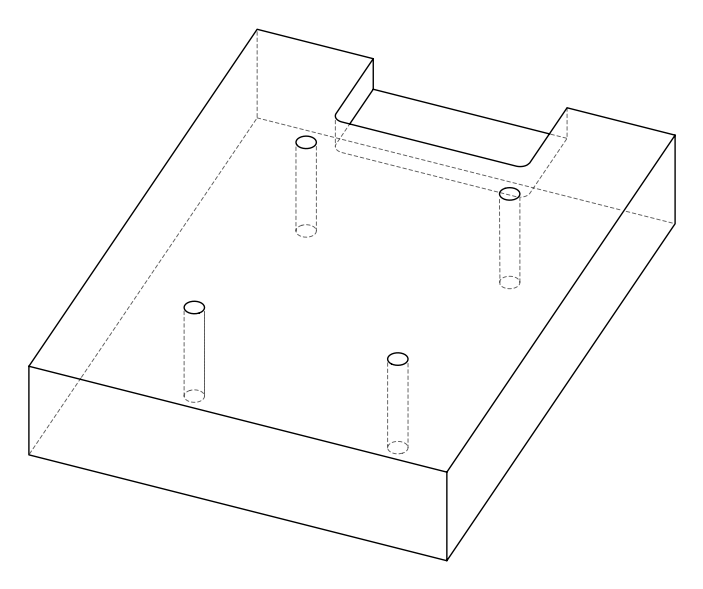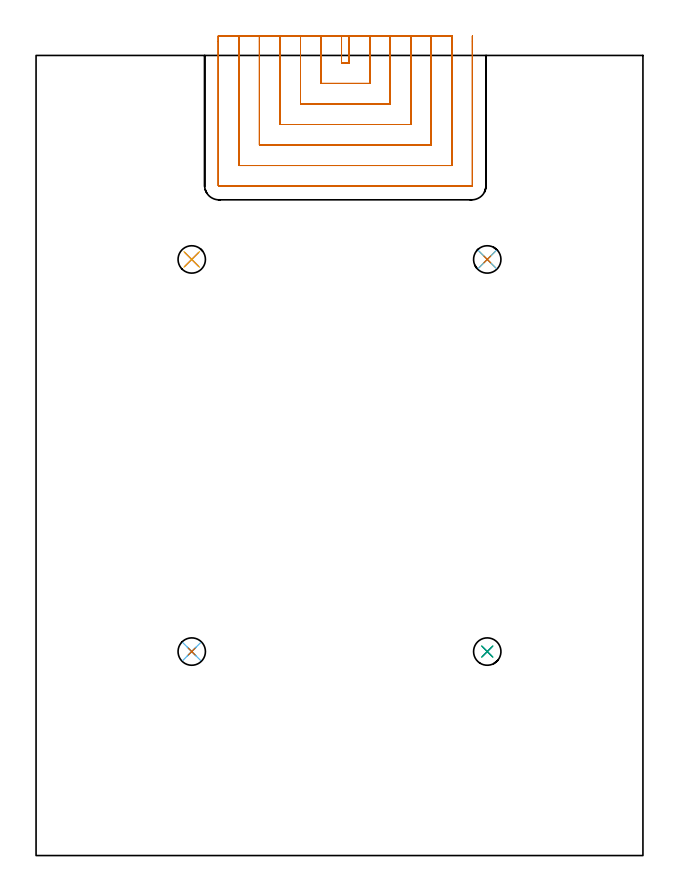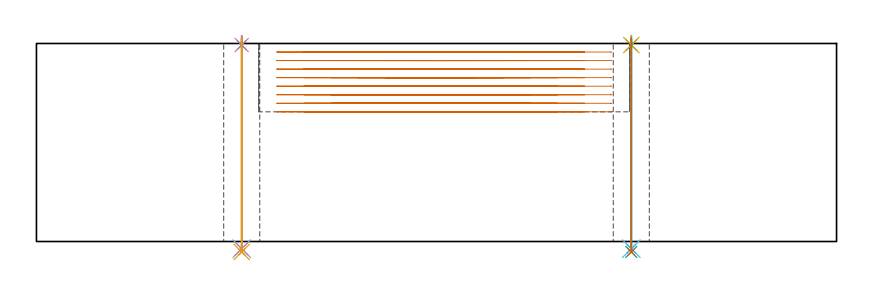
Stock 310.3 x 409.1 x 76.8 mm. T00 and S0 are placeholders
(PLAN: 13 operations, 9 tool changes, 34 min)
(1 MILL_SLOT | SLOT_PARTIAL_RECTANGULAR | UGT0201_132 | Follow Part, ap 3.5, ae 75% | 31.2 min | 280851 mm3)
(2 SPOT_DRILL | STEP1HOLE | NXT0321_9005460120000 | 0.03 min | 15 mm3)
(3 SPOT_DRILL_1 | STEP1HOLE_1 | NXT0321_9005460120000 | 0.03 min | 21 mm3)
(4 SPOT_DRILL_2 | STEP1HOLE_2 | NXT0321_9005460120000 | 0.03 min | 1 mm3)
(5 SPOT_DRILL_3 | STEP1HOLE_3 | NXT0321_9005460120000 | 0.03 min | 7 mm3)
(6 DRILL_THROUGH_HOLE_INTO_CENTER | STEP1HOLE | NXT0301_042 | 0.33 min | 3008 mm3)
(7 DRILL_TO_ENLARGE_THROUGH_HOLE | STEP1HOLE | NXT0301_104 | 0.33 min | 8777 mm3)
(8 DRILL_THROUGH_HOLE_INTO_CENTER_1 | STEP1HOLE_1 | NXT0301_042 | 0.33 min | 3020 mm3)
(9 DRILL_TO_ENLARGE_THROUGH_HOLE_1 | STEP1HOLE_1 | NXT0301_104 | 0.33 min | 8783 mm3)
(10 DRILL_THROUGH_HOLE_INTO_CENTER_2 | STEP1HOLE_2 | NXT0301_042 | 0.33 min | 3006 mm3)
(11 DRILL_TO_ENLARGE_THROUGH_HOLE_2 | STEP1HOLE_2 | NXT0301_104 | 0.33 min | 8779 mm3)
(12 DRILL_THROUGH_HOLE_INTO_CENTER_3 | STEP1HOLE_3 | NXT0301_042 | 0.33 min | 3019 mm3)
(13 DRILL_TO_ENLARGE_THROUGH_HOLE_3 | STEP1HOLE_3 | NXT0301_104 | 0.33 min | 8765 mm3)
(TOOL UGT0201_132 | Carbide End Mill 14.0 | D14 FL30 Z4)
(TOOL NXT0321_9005460120000 | NC Spot Drill, 142deg, 12mm, Carbide, Uncoated | D12 PA142 FL30 Z2)
(TOOL NXT0301_042 | Carbide Drill 7.1mm [860.1-0710-057A1-MM 2214] | D7.1 PA140 FL85 Z2)
(TOOL NXT0301_104 | Carbide Drill 14mm [860.1-1400-112A1-MM 2214] | D14 PA140 FL123 Z2)
(OP 1 MILL_SLOT)
G17 G21 G94 G90
T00 M6
G54
G17 G0 G90 X156.2 Y419.1 S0 M3
G43 Z86.8 H0
Z73.487
G94 G1 Y416.1 F250.
Y405.3 F500.
X160.1
Y416.1
Y419.1 F250.
X145.7
Y416.1
Y394.8 F500.
X170.6
Y416.1
Y419.1 F250.
X135.2
Y416.1
Y384.3 F500.
X181.1
Y416.1
Y419.1 F250.
X124.7
Y416.1
Y373.8 F500.
X191.6
Y416.1
Y419.1 F250.
X114.2
Y416.1
Y363.3 F500.
X202.1
Y416.1
Y419.1 F250.
X103.7
Y416.1
Y352.8 F500.
X212.6
Y416.1
Y419.1 F250.
X93.2
Y416.1
Y342.6 F500.
G3 X93.5 Y342.3 R0.3
G1 X222.8
G3 X223.1 Y342.6 R0.3
G1 Y416.1
Y419.1 F250.
G0 X156.2 Z70.175
G1 Y416.1
Y405.3 F500.
X160.1
Y416.1
Y419.1 F250.
X145.7
Y416.1
Y394.8 F500.
X170.6
Y416.1
Y419.1 F250.
X135.2
Y416.1
Y384.3 F500.
X181.1
Y416.1
Y419.1 F250.
X124.7
Y416.1
Y373.8 F500.
X191.6
Y416.1
Y419.1 F250.
X114.2
Y416.1
Y363.3 F500.
X202.1
Y416.1
Y419.1 F250.
X103.7
Y416.1
Y352.8 F500.
X212.6
Y416.1
Y419.1 F250.
X93.2
Y416.1
Y342.6 F500.
G3 X93.5 Y342.3 R0.3
G1 X222.8
G3 X223.1 Y342.6 R0.3
G1 Y416.1
Y419.1 F250.
G0 X156.2 Z66.862
G1 Y416.1
Y405.3 F500.
X160.1
Y416.1
Y419.1 F250.
X145.7
Y416.1
Y394.8 F500.
X170.6
Y416.1
Y419.1 F250.
X135.2
Y416.1
Y384.3 F500.
X181.1
Y416.1
Y419.1 F250.
X124.7
Y416.1
Y373.8 F500.
X191.6
Y416.1
Y419.1 F250.
X114.2
Y416.1
Y363.3 F500.
X202.1
Y416.1
Y419.1 F250.
X103.7
Y416.1
Y352.8 F500.
X212.6
Y416.1
Y419.1 F250.
X93.2
Y416.1
Y342.6 F500.
G3 X93.5 Y342.3 R0.3
G1 X222.8
G3 X223.1 Y342.6 R0.3
G1 Y416.1
Y419.1 F250.
G0 X156.2 Z63.55
G1 Y416.1
Y405.3 F500.
X160.1
Y416.1
Y419.1 F250.
X145.7
Y416.1
Y394.8 F500.
X170.6
Y416.1
Y419.1 F250.
X135.2
Y416.1
Y384.3 F500.
X181.1
Y416.1
Y419.1 F250.
X124.7
Y416.1
Y373.8 F500.
X191.6
Y416.1
Y419.1 F250.
X114.2
Y416.1
Y363.3 F500.
X202.1
Y416.1
Y419.1 F250.
X103.7
Y416.1
Y352.8 F500.
X212.6
Y416.1
Y419.1 F250.
X93.2
Y416.1
Y342.6 F500.
G3 X93.5 Y342.3 R0.3
G1 X222.8
G3 X223.1 Y342.6 R0.3
G1 Y416.1
Y419.1 F250.
G0 X156.2 Z60.237
G1 Y416.1
Y405.3 F500.
X160.1
Y416.1
Y419.1 F250.
X145.7
Y416.1
Y394.8 F500.
X170.6
Y416.1
Y419.1 F250.
X135.2
Y416.1
Y384.3 F500.
X181.1
Y416.1
Y419.1 F250.
X124.7
Y416.1
Y373.8 F500.
X191.6
Y416.1
Y419.1 F250.
X114.2
Y416.1
Y363.3 F500.
X202.1
Y416.1
Y419.1 F250.
X103.7
Y416.1
Y352.8 F500.
X212.6
Y416.1
Y419.1 F250.
X93.2
Y416.1
Y342.6 F500.
G3 X93.5 Y342.3 R0.3
G1 X222.8
G3 X223.1 Y342.6 R0.3
G1 Y416.1
Y419.1 F250.
G0 X156.2 Z56.925
G1 Y416.1
Y405.3 F500.
X160.1
Y416.1
Y419.1 F250.
X145.7
Y416.1
Y394.8 F500.
X170.6
Y416.1
Y419.1 F250.
X135.2
Y416.1
Y384.3 F500.
X181.1
Y416.1
Y419.1 F250.
X124.7
Y416.1
Y373.8 F500.
X191.6
Y416.1
Y419.1 F250.
X114.2
Y416.1
Y363.3 F500.
X202.1
Y416.1
Y419.1 F250.
X103.7
Y416.1
Y352.8 F500.
X212.6
Y416.1
Y419.1 F250.
X93.2
Y416.1
Y342.6 F500.
G3 X93.5 Y342.3 R0.3
G1 X222.8
G3 X223.1 Y342.6 R0.3
G1 Y416.1
Y419.1 F250.
G0 X156.2 Z53.612
G1 Y416.1
Y405.3 F500.
X160.1
Y416.1
Y419.1 F250.
X145.7
Y416.1
Y394.8 F500.
X170.6
Y416.1
Y419.1 F250.
X135.2
Y416.1
Y384.3 F500.
X181.1
Y416.1
Y419.1 F250.
X124.7
Y416.1
Y373.8 F500.
X191.6
Y416.1
Y419.1 F250.
X114.2
Y416.1
Y363.3 F500.
X202.1
Y416.1
Y419.1 F250.
X103.7
Y416.1
Y352.8 F500.
X212.6
Y416.1
Y419.1 F250.
X93.2
Y416.1
Y342.6 F500.
G3 X93.5 Y342.3 R0.3
G1 X222.8
G3 X223.1 Y342.6 R0.3
G1 Y416.1
Y419.1 F250.
G0 X156.2 Z50.3
G1 Y416.1
Y405.3 F500.
X160.1
Y416.1
Y419.1 F250.
X145.7
Y416.1
Y394.8 F500.
X170.6
Y416.1
Y419.1 F250.
X135.2
Y416.1
Y384.3 F500.
X181.1
Y416.1
Y419.1 F250.
X124.7
Y416.1
Y373.8 F500.
X191.6
Y416.1
Y419.1 F250.
X114.2
Y416.1
Y363.3 F500.
X202.1
Y416.1
Y419.1 F250.
X103.7
Y416.1
Y352.8 F500.
X212.6
Y416.1
Y419.1 F250.
X93.2
Y416.1
Y342.6 F500.
G3 X93.5 Y342.3 R0.3
G1 X222.8
G3 X223.1 Y342.6 R0.3
G1 Y416.1
Y419.1 F250.
G0 Z86.8
M5
M2
(OP 2 SPOT_DRILL)
G17 G21 G94 G90
T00 M6
G54
G17 G0 G90 X79.6 Y104.3 S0 M3
G43 Z86.8 H0
G94 G81 G98 Z76.197 F250. R79.8
G80
M5
M2
(OP 3 SPOT_DRILL_1)
G17 G21 G94 G90
T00 M6
G54
G17 G0 G90 X230.7 Y104.3 S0 M3
G43 Z86.8 H0
G94 G81 G98 Z76.197 F250. R79.8
G80
M5
M2
(OP 4 SPOT_DRILL_2)
G17 G21 G94 G90
T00 M6
G54
G17 G0 G90 X79.6 Y304.8 S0 M3
G43 Z86.8 H0
G94 G81 G98 Z76.197 F250. R79.8
G80
M5
M2
(OP 5 SPOT_DRILL_3)
G17 G21 G94 G90
T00 M6
G54
G17 G0 G90 X230.7 Y304.8 S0 M3
G43 Z86.8 H0
G94 G81 G98 Z76.197 F250. R79.8
G80
M5
M2
(OP 6 DRILL_THROUGH_HOLE_INTO_CENTER)
G17 G21 G94 G90
T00 M6
G54
G17 G0 G90 X79.6 Y104.3 S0 M3
G43 Z86.8 H1
G94 G73 G98 Z-2.792 F250. Q6.633 R78.8
G80
M5
M2
(OP 7 DRILL_TO_ENLARGE_THROUGH_HOLE)
G17 G21 G94 G90
T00 M6
G54
G17 G0 G90 X79.6 Y104.3 S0 M3
G43 Z86.8 H1
G94 G73 G98 Z-4.048 F250. Q13.475 R78.8
G80
M5
M2
(OP 8 DRILL_THROUGH_HOLE_INTO_CENTER_1)
G17 G21 G94 G90
T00 M6
G54
G17 G0 G90 X230.7 Y104.3 S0 M3
G43 Z86.8 H1
G94 G73 G98 Z-2.792 F250. Q6.633 R78.8
G80
M5
M2
(OP 9 DRILL_TO_ENLARGE_THROUGH_HOLE_1)
G17 G21 G94 G90
T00 M6
G54
G17 G0 G90 X230.7 Y104.3 S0 M3
G43 Z86.8 H1
G94 G73 G98 Z-4.048 F250. Q13.475 R78.8
G80
M5
M2
(OP 10 DRILL_THROUGH_HOLE_INTO_CENTER_2)
G17 G21 G94 G90
T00 M6
G54
G17 G0 G90 X79.6 Y304.8 S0 M3
G43 Z86.8 H1
G94 G73 G98 Z-2.792 F250. Q6.633 R78.8
G80
M5
M2
(OP 11 DRILL_TO_ENLARGE_THROUGH_HOLE_2)
G17 G21 G94 G90
T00 M6
G54
G17 G0 G90 X79.6 Y304.8 S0 M3
G43 Z86.8 H1
G94 G73 G98 Z-4.048 F250. Q13.475 R78.8
G80
M5
M2
(OP 12 DRILL_THROUGH_HOLE_INTO_CENTER_3)
G17 G21 G94 G90
T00 M6
G54
G17 G0 G90 X230.7 Y304.8 S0 M3
G43 Z86.8 H1
G94 G73 G98 Z-2.792 F250. Q6.633 R78.8
G80
M5
M2
(OP 13 DRILL_TO_ENLARGE_THROUGH_HOLE_3)
G17 G21 G94 G90
T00 M6
G54
G17 G0 G90 X230.7 Y304.8 S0 M3
G43 Z86.8 H1
G94 G73 G98 Z-4.048 F250. Q13.475 R78.8
G80
M5
M2
